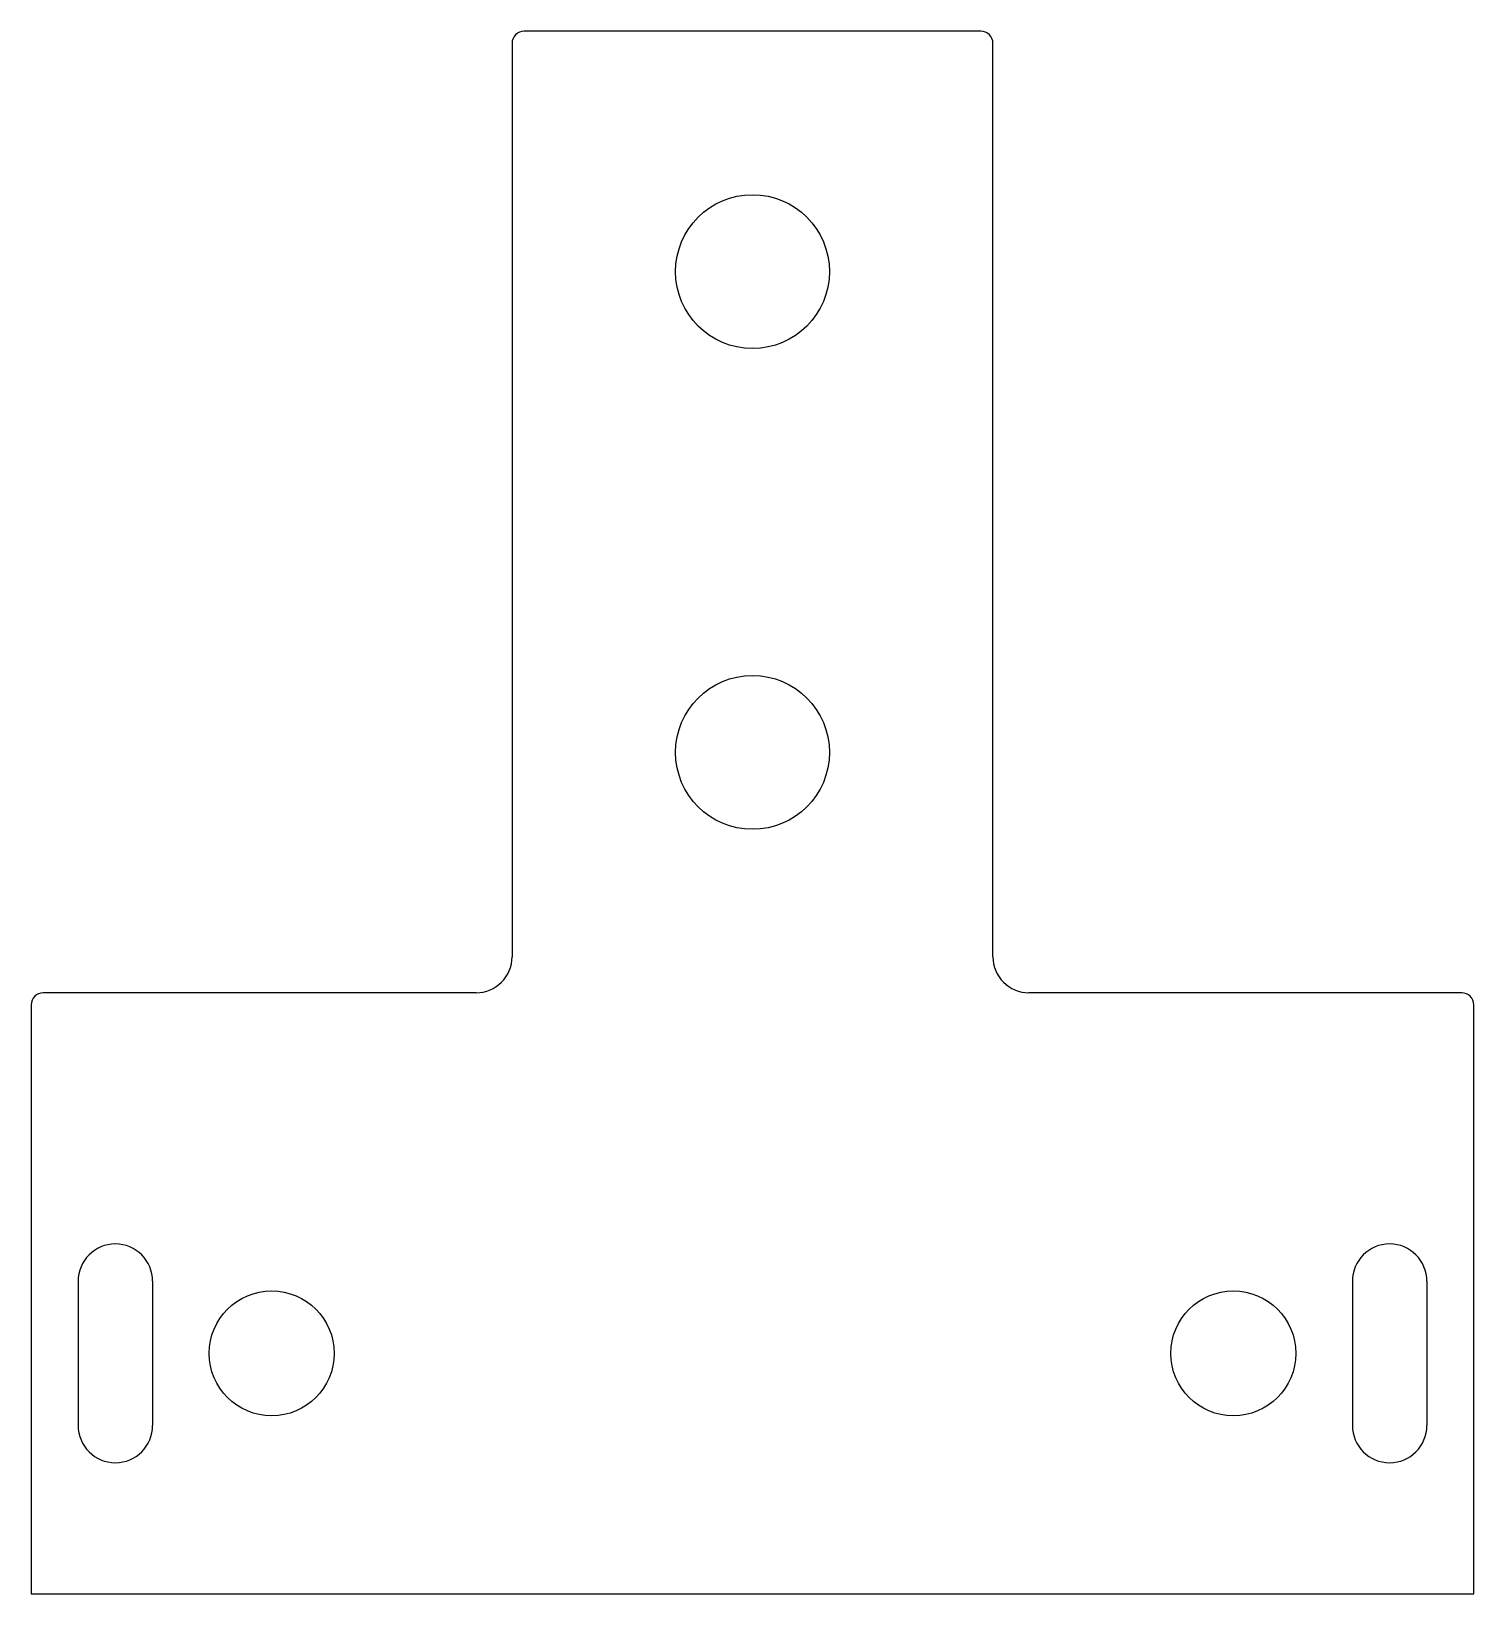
# Model space of a CAD drawing. Extents: x -30 to 30, y -10 to 55.
import ezdxf

# ---------------------------------------------------------------- set-up
doc = ezdxf.new("R2010")
doc.units = 0
doc.layers.add('Shape2DView', color=7, linetype='CONTINUOUS')

msp = doc.modelspace()

# ---------------------------------------------------------------- linework, layer by layer
at = {"layer": 'Shape2DView'}
for p, q in [((9.5, 55), (-9.5, 55)), ((-10, 54.5), (-10, 16.5)), ((10, 16.5), (10, 54.5)), ((-11.5, 15), (-29.5, 15)), ((29.5, 15), (11.5, 15)), ((-30, 14.5), (-30, -10)), ((30, -10), (30, 14.5)), ((-28.05, 3), (-28.05, -3)), ((-24.95, 3), (-24.95, -3)), ((24.95, 3), (24.95, -3)), ((28.05, 3), (28.05, -3)), ((-30, -10), (30, -10))]:
    msp.add_line(p, q, dxfattribs=at)
for centre, radius in [((0, 45), 3.2), ((0, 25), 3.2), ((-20, 0), 2.6), ((20, 0), 2.6)]:
    msp.add_circle(centre, radius, dxfattribs=at)
for centre, radius, start, end in [((-9.5, 54.5), 0.5, 90, 180), ((9.5, 54.5), 0.5, 0, 90), ((-11.5, 16.5), 1.5, -90, 0), ((11.5, 16.5), 1.5, 180, -90), ((-29.5, 14.5), 0.5, 90, 180), ((29.5, 14.5), 0.5, 0, 90), ((-26.5, 3), 1.55, 0, 180), ((26.5, 3), 1.55, 0, 180), ((-26.5, -3), 1.55, 180, 0), ((26.5, -3), 1.55, 180, 0)]:
    msp.add_arc(centre, radius, start, end, dxfattribs=at)

doc.saveas('drawing.dxf')
